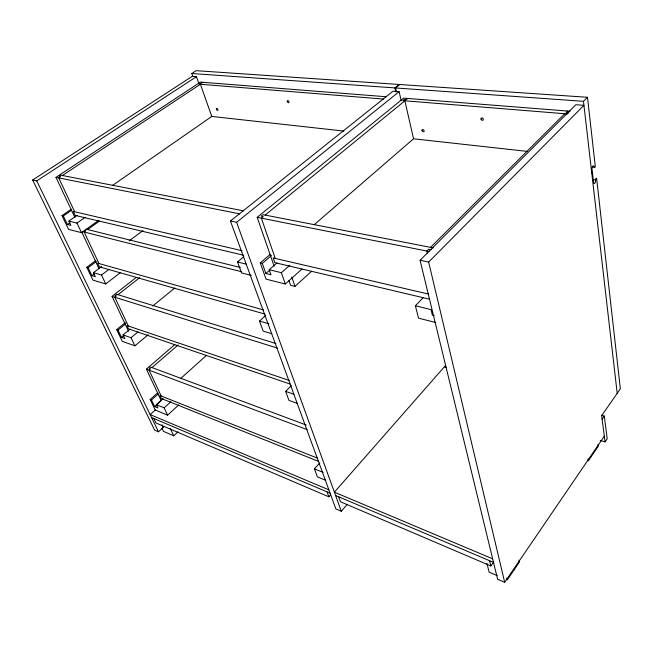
<?xml version="1.0" encoding="UTF-8"?>
<svg xmlns="http://www.w3.org/2000/svg" width="653" height="653" viewBox="0 0 653 653"><rect width="100%" height="100%" fill="white"/><g stroke="black" fill="none" stroke-linecap="round" stroke-linejoin="round"><path stroke-width="0.98" d="M600.189 440.4L605.062 441.893L607.192 438.751L604.294 416.075L601.364 415.226M420.059 260.302L428.654 262.082L583.937 105.321L575.864 104.725L420.059 260.302L497.619 579.252L504.687 582.329L604.319 436.155M602.123 419.21L604.294 416.075M338.662 496.794L340.45 501.749L490.868 565.98L493.758 561.858M401.171 100.595L399.114 91.673L393 91.224L230.411 221.008L335.854 508.907L341.307 511.283L347.274 504.328M153.79 418.508L155.945 422.964L328.859 496.802L330.663 494.745M445.395 365.664L334.385 492.166L492.64 558.805M591.659 172.114L592.287 171.412L592.059 169.372A2.375 1.02 -80.4 0 1 592.883 166.164A2.375 1.02 -80.4 0 1 594.173 167.037A1.184 0.506 -80.4 0 0 594.818 167.478A1.184 0.506 -80.4 0 0 595.226 165.878L587.496 97.281L399.897 84.523L395.579 87.967L396.493 91.926M591.749 172.923L592.385 172.221L593.544 182.326A2.351 1.004 -80.1 0 0 594.826 183.158A2.351 1.004 -80.1 0 0 595.642 179.975A1.175 0.498 -80.1 0 1 596.05 178.391A1.175 0.498 -80.1 0 1 596.679 178.808L620.35 388.813L601.658 415.643L605.062 441.893M325.798 480.33L317.399 476.853L314.42 468.846L319.888 462.846M435.877 322.558L418.532 318.158L415.39 305.784L423.144 297.703M395.579 87.967L583.48 101.313L587.496 97.281M297.254 403.383L288.985 400.436L285.614 391.376L291.385 385.637M430.547 247.365L564.739 113.728M567.441 111.034L566.094 112.381L568.73 112.594L567.375 113.94L402.803 100.627L404.24 99.46L406.305 99.623L407.733 98.448M161.936 428.156L163.479 431.372L173.739 435.804L177.975 431.813M198.798 83.413L196.422 76.711L192.153 76.393L32.65 180.032L154.614 430.098L158.499 431.796L163.715 426.972M157.748 392.739L150.166 399.497L155.218 410.035L167.601 415.169L178.857 404.836M271.738 333.707L263.224 331.144L259.478 321.08L265.502 315.603M163.144 398.55L156.353 404.664L164.148 407.847L170.939 401.677M288.993 280.619L290.577 285.279L294.952 286.389L311.546 271.338M155.447 409.831L150.166 414.606L328.867 489.848M150.166 399.497L151.48 400.036L154.614 406.582L160.679 401.122M180.726 378.471L206.479 355.363M270.293 254.311L260.253 262.914L266.032 279.125L285.288 284.006L301.972 269.044M151.48 400.036L158.304 393.939M260.253 262.914L262.302 263.404L265.885 273.501L271.003 274.774L269.232 269.722L281.394 272.693L289.801 265.273M269.232 269.722L276.921 263.028M265.885 273.501L269.722 270.154M161.071 400.322L146.378 369.141L174.8 344.572M314.264 224.656L413.537 138.787L527.412 151.406M152.01 367.574L178.13 344.923M262.302 263.404L271.558 255.445M251.266 275.386L241.577 272.93L237.504 261.975L243.74 256.743M125.319 322.598L116.658 329.634L122.274 341.339L134.902 345.845L148.141 334.752M130.2 329.104L123.115 334.924L131.057 337.707L138.109 331.863M116.658 329.634L117.997 330.1L121.482 337.381L123.841 335.438M152.72 306.037L174.816 287.989M265.151 215.074L404.868 100.799L413.537 138.787M117.997 330.1L125.874 323.692M274.138 266.187L257.184 217.335L403.619 98.13L570.085 111.247M230.411 221.008L236.598 222.289L399.114 91.673M191.811 73.495L394.894 87.918L399.22 84.482L196.161 70.671L191.811 73.495L192.831 76.368M118.005 294.699L139.669 277.688M128.47 331.153L112.071 296.372L136.167 277.509M95.722 260.612L86.759 267.289L92.897 280.088L105.704 283.957L120.209 272.791M101.582 266.538L93.436 272.676L101.501 275.035L108.798 269.493M86.759 267.289L88.114 267.681L91.926 275.639L94.367 273.803M129.155 240.9L142.991 230.533M88.114 267.681L96.269 261.6M87.616 229.546L99.223 221.236M71.201 209.262L61.986 215.629L68.581 229.383L81.503 232.664L98.905 220.216M61.986 215.629L63.357 215.963L67.455 224.518L70.891 225.367L68.851 221.089L76.989 223.081L85.274 217.229M67.455 224.518L69.944 222.763M68.851 221.089L77.176 215.27M112.414 185.517L211.776 116.438L200.398 84.261L62.394 175.486M63.357 215.963L71.74 210.16M74.899 217.506L55.97 177.347L200.422 82.115L386.405 96.766M203.295 82.343L198.953 84.147L383.499 99.068M32.65 180.032L36.748 180.881L196.422 76.711M211.36 116.389L343.911 131.073M592.157 166.801L594.173 167.037M592.614 179.599L595.642 179.975M243.585 210.862L60.998 175.216L59.186 176.416L60.574 176.694L58.746 177.902L74.654 211.768M433.331 247.903L263.053 214.666L261.167 216.2L263.265 216.616L261.363 218.167L275.231 258.417M431.486 249.756L428.703 249.201L426.842 251.054L427.307 253.013M55.97 177.347L239.773 213.874M257.184 217.335L429.633 251.609M242.067 250.703L73.275 211.45L75.136 215.4L243.708 255.266M428.621 294.087L273.166 257.935L274.782 262.612L429.576 299.213M237.504 261.975L246.116 264.081M415.39 305.784L431.029 309.612L432.4 315.236L434.343 315.717M86.237 229.203L240.239 267.485M84.515 230.436L85.894 230.778L84.164 232.011L98.962 263.518M82.327 231.554L241.683 271.746M263.632 309.963L97.591 263.135L99.329 266.816L265.077 314.134M444.399 366.806L446.35 367.37M259.478 321.08L268.824 323.815M91.926 275.639L95.338 276.652L93.436 272.676M275.884 343.502L116.65 294.274L115.042 295.531L116.405 295.956L114.797 297.221L128.306 325.994M112.071 296.372L277.517 348.139M289.238 380.454L126.951 325.529L128.535 328.9L290.544 384.209M285.614 391.376L293.785 394.232M121.482 337.381L124.845 338.564L123.115 334.924M306.2 425.013L150.672 367.076L149.194 368.357L150.533 368.855L149.047 370.145L161.185 395.996M146.378 369.141L307.106 429.617M317.456 458.137L159.863 395.465L161.291 398.501L318.656 461.467M314.42 468.846L323.162 472.413M154.614 406.582L157.912 407.937L156.353 404.664M151.61 417.585L330.083 493.162M335.585 495.488L493.505 562.364M497.268 575.644L489.113 572.118L486.934 563.4M36.748 180.881L158.499 431.796M161.952 424.793L163.217 427.429M170.294 428.548L173.739 435.804M81.837 232.231L98.97 268.579M76.989 223.081L81.503 232.664M101.501 275.035L105.704 283.957M131.057 337.707L134.902 345.845M164.148 407.847L167.601 415.169M327.047 491.872L328.859 496.802M236.598 222.289L341.307 511.283M281.394 272.693L285.288 284.006M291.801 277.035L294.952 286.389M489.562 560.69L490.868 565.98M428.654 262.082L504.687 582.329M506.785 578.044L507.226 579.946L519.413 562.053L518.996 560.143M394.894 87.918L395.816 91.869M588.01 458.986L588.288 460.896L598.311 446.179L598.05 444.269M583.48 101.313L617.207 393.318M216.388 109.198A1.094 0.62 55.6 0 0 217.751 110.267A1.094 0.62 55.6 0 0 217.286 108.618A1.094 0.62 55.6 0 0 216.388 109.198M287.255 101.468A1.175 0.726 55.3 0 0 288.757 102.619A1.175 0.726 55.3 0 0 288.348 100.831A1.175 0.726 55.3 0 0 287.255 101.468M422.034 130.518A1.273 0.906 50.6 0 0 423.789 131.726A1.273 0.906 50.6 0 0 423.422 129.767A1.273 0.906 50.6 0 0 422.034 130.518M481.041 119.115A1.355 1.02 48.8 0 0 483.024 120.168A1.355 1.02 48.8 0 0 482.461 118.054A1.355 1.02 48.8 0 0 481.041 119.115"/></g></svg>
